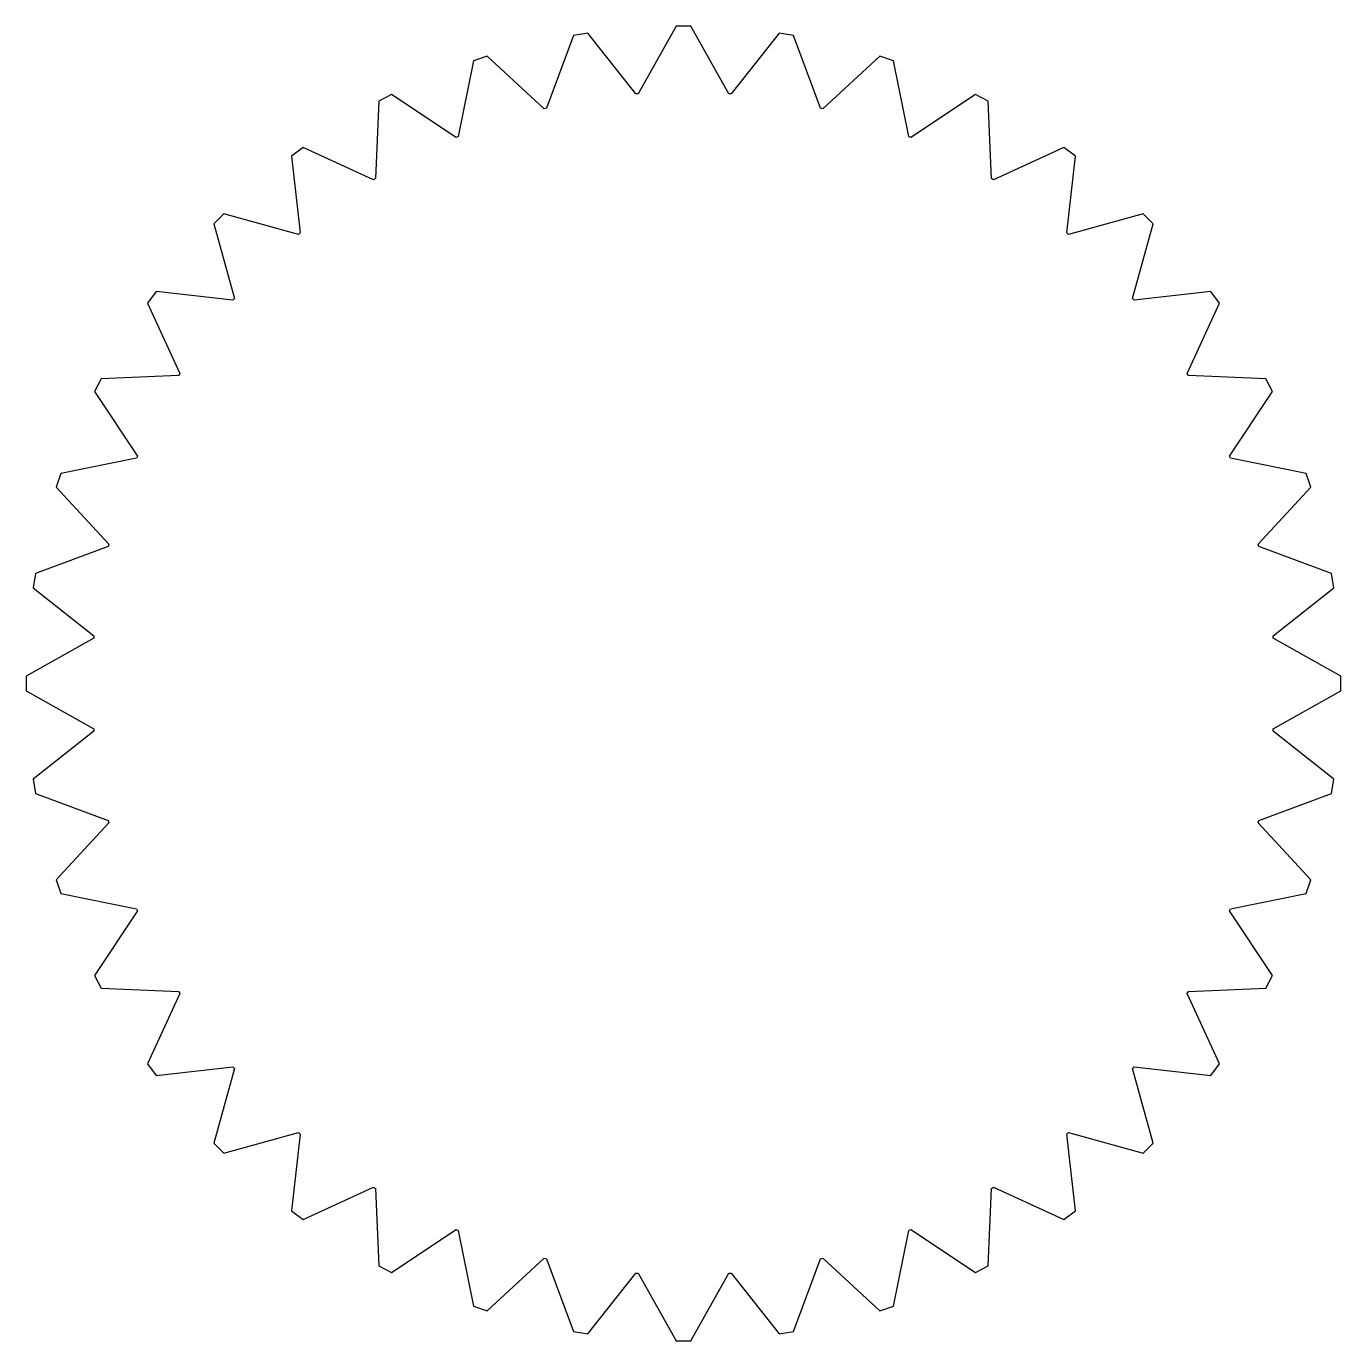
# Model space of a CAD drawing. Extents: x -20.4 to 20.4, y -20.4 to 20.4.
import ezdxf

# ---------------------------------------------------------------- set-up
doc = ezdxf.new("R2010")
doc.units = 0

msp = doc.modelspace()

# ---------------------------------------------------------------- linework, layer by layer
msp.add_lwpolyline([(18.301226, -1.401793), (20.395265, -0.224454), (20.395265, 0.224454), (18.301226, 1.401793), (18.295197, 1.478408), (20.179278, 2.968831), (20.109053, 3.412213), (17.856619, 4.247477), (17.838678, 4.322205), (19.46641, 6.089015), (19.327689, 6.515952), (16.972323, 6.988575), (16.942913, 7.059576), (18.274214, 9.059266), (18.070414, 9.459247), (15.670111, 9.55759), (15.629956, 9.623116), (16.632047, 11.806449), (16.368185, 12.169623), (13.98205, 11.891265), (13.932139, 11.949704), (14.580343, 14.262917), (14.262917, 14.580343), (11.949704, 13.932139), (11.891265, 13.98205), (12.169623, 16.368185), (11.806449, 16.632047), (9.623116, 15.629956), (9.55759, 15.670111), (9.459247, 18.070414), (9.059266, 18.274214), (7.059576, 16.942913), (6.988575, 16.972323), (6.515952, 19.327689), (6.089015, 19.46641), (4.322205, 17.838678), (4.247477, 17.856619), (3.412213, 20.109053), (2.968831, 20.179278), (1.478408, 18.295197), (1.401793, 18.301226), (0.224454, 20.395265), (-0.224454, 20.395265), (-1.401793, 18.301226), (-1.478408, 18.295197), (-2.968831, 20.179278), (-3.412213, 20.109053), (-4.247477, 17.856619), (-4.322205, 17.838678), (-6.089015, 19.46641), (-6.515952, 19.327689), (-6.988575, 16.972323), (-7.059576, 16.942913), (-9.059266, 18.274214), (-9.459247, 18.070414), (-9.55759, 15.670111), (-9.623116, 15.629956), (-11.806449, 16.632047), (-12.169623, 16.368185), (-11.891265, 13.98205), (-11.949704, 13.932139), (-14.262917, 14.580343), (-14.580343, 14.262917), (-13.932139, 11.949704), (-13.98205, 11.891265), (-16.368185, 12.169623), (-16.632047, 11.806449), (-15.629956, 9.623116), (-15.670111, 9.55759), (-18.070414, 9.459247), (-18.274214, 9.059266), (-16.942913, 7.059576), (-16.972323, 6.988575), (-19.327689, 6.515952), (-19.46641, 6.089015), (-17.838678, 4.322205), (-17.856619, 4.247477), (-20.109053, 3.412213), (-20.179278, 2.968831), (-18.295197, 1.478408), (-18.301226, 1.401793), (-20.395265, 0.224454), (-20.395265, -0.224454), (-18.301226, -1.401793), (-18.295197, -1.478408), (-20.179278, -2.968831), (-20.109053, -3.412213), (-17.856619, -4.247477), (-17.838678, -4.322205), (-19.46641, -6.089015), (-19.327689, -6.515952), (-16.972323, -6.988575), (-16.942913, -7.059576), (-18.274214, -9.059266), (-18.070414, -9.459247), (-15.670111, -9.55759), (-15.629956, -9.623116), (-16.632047, -11.806449), (-16.368185, -12.169623), (-13.98205, -11.891265), (-13.932139, -11.949704), (-14.580343, -14.262917), (-14.262917, -14.580343), (-11.949704, -13.932139), (-11.891265, -13.98205), (-12.169623, -16.368185), (-11.806449, -16.632047), (-9.623116, -15.629956), (-9.55759, -15.670111), (-9.459247, -18.070414), (-9.059266, -18.274214), (-7.059576, -16.942913), (-6.988575, -16.972323), (-6.515952, -19.327689), (-6.089015, -19.46641), (-4.322205, -17.838678), (-4.247477, -17.856619), (-3.412213, -20.109053), (-2.968831, -20.179278), (-1.478408, -18.295197), (-1.401793, -18.301226), (-0.224454, -20.395265), (0.224454, -20.395265), (1.401793, -18.301226), (1.478408, -18.295197), (2.968831, -20.179278), (3.412213, -20.109053), (4.247477, -17.856619), (4.322205, -17.838678), (6.089015, -19.46641), (6.515952, -19.327689), (6.988575, -16.972323), (7.059576, -16.942913), (9.059266, -18.274214), (9.459247, -18.070414), (9.55759, -15.670111), (9.623116, -15.629956), (11.806449, -16.632047), (12.169623, -16.368185), (11.891265, -13.98205), (11.949704, -13.932139), (14.262917, -14.580343), (14.580343, -14.262917), (13.932139, -11.949704), (13.98205, -11.891265), (16.368185, -12.169623), (16.632047, -11.806449), (15.629956, -9.623116), (15.670111, -9.55759), (18.070414, -9.459247), (18.274214, -9.059266), (16.942913, -7.059576), (16.972323, -6.988575), (19.327689, -6.515952), (19.46641, -6.089015), (17.838678, -4.322205), (17.856619, -4.247477), (20.109053, -3.412213), (20.179278, -2.968831), (18.295197, -1.478408)], close=True)

doc.saveas('drawing.dxf')
